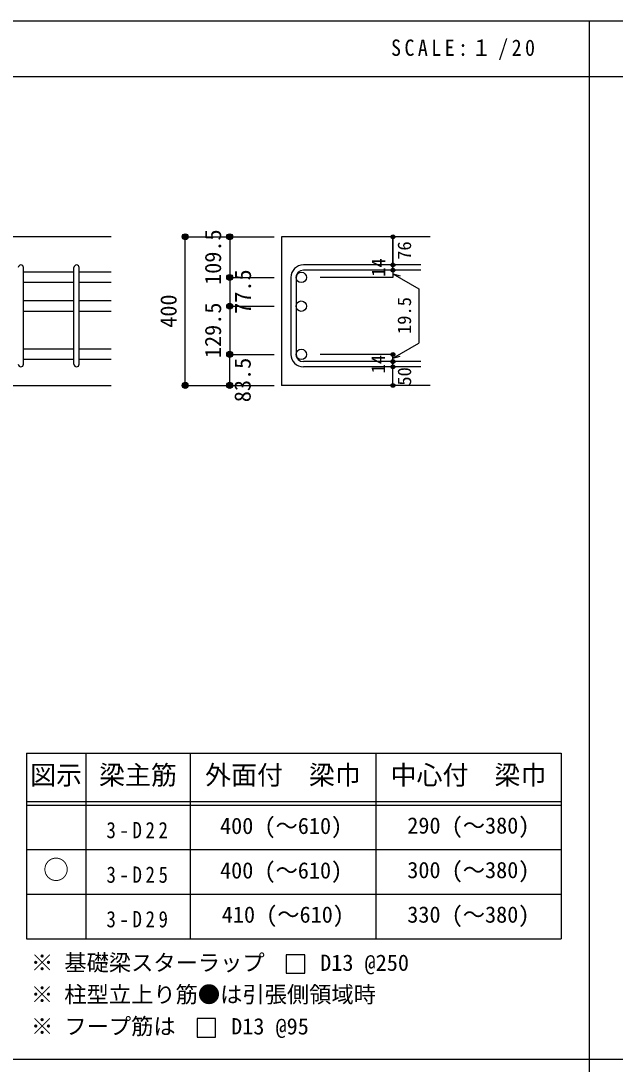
# Model space of a CAD drawing. Units: millimetres at full size, sheet at 1:20. Extents: x -3982 to 3969, y -2797 to 2801.
# Drawn here: x -2282 to -680, y -10 to 2801 of the extents above; entities that cross this region are included whole.
import ezdxf
from ezdxf.enums import TextEntityAlignment as Align

# ---------------------------------------------------------------- set-up
doc = ezdxf.new("R2010")
doc.units = ezdxf.units.MM
doc.header["$LTSCALE"] = 20
doc.header["$PDMODE"] = 32
doc.header["$PDSIZE"] = 10
for name, color, linetype in [('6-1_躯体線', 2, 'Continuous'), ('6-5_梁主筋', 7, 'Continuous'), ('6-6_S.T.P.', 7, 'Continuous'), ('6-7_文字', 7, 'Continuous'), ('6-D_寸法', 4, 'Continuous'), ('6-E_枠', 7, 'Continuous'), ('F-0_枠', 6, 'Continuous')]:
    doc.layers.add(name, color=color, linetype=linetype)
doc.styles.add('ＭＳ ゴシック', font='')
doc.styles.get('ＭＳ ゴシック').set_extended_font_data('MS Gothic')

msp = doc.modelspace()

# ---------------------------------------------------------------- linework, layer by layer
at = {"layer": '6-1_躯体線'}
for p, q in [((-2038.87, 2219.12), (-3288.87, 2219.12)), ((-1178.87, 2219.12), (-1578.87, 2219.12)), ((-1578.87, 2219.12), (-1578.87, 1818.62)), ((-1178.87, 1818.62), (-1578.87, 1818.62))]:
    msp.add_line(p, q, dxfattribs=at)
msp.add_lwpolyline([(-2438.87, 1369.12), (-2438.87, 1818.62), (-2038.87, 1818.62)], dxfattribs=at)
at = {"layer": '6-5_梁主筋'}
for p, q in [((-2138.87, 2123.51), (-2274.87, 2123.51)), ((-2038.87, 2123.51), (-2124.87, 2123.51)), ((-2138.87, 2095.51), (-2274.87, 2095.51)), ((-2038.87, 2095.51), (-2124.87, 2095.51)), ((-2138.87, 2046.12), (-2274.87, 2046.12)), ((-2038.87, 2046.12), (-2124.87, 2046.12)), ((-2138.87, 2018.12), (-2274.87, 2018.12)), ((-2038.87, 2018.12), (-2124.87, 2018.12)), ((-2138.87, 1916.12), (-2274.87, 1916.12)), ((-2038.87, 1916.12), (-2124.87, 1916.12)), ((-2138.87, 1888.12), (-2274.87, 1888.12)), ((-2038.87, 1888.12), (-2124.87, 1888.12))]:
    msp.add_line(p, q, dxfattribs=at)
at = {"layer": '6-5_梁主筋', "color": 3}
for centre in [(-1525.87, 2109.51), (-1525.87, 2032.12), (-1525.87, 1902.12)]:
    msp.add_circle(centre, 14, dxfattribs=at)
at = {"layer": '6-6_S.T.P.'}
for p, q in [((-1203.87, 2143.01), (-1520.37, 2143.01)), ((-2274.87, 1875.62), (-2274.87, 2136.01)), ((-2138.87, 1875.62), (-2138.87, 2136.01)), ((-2124.87, 1875.62), (-2124.87, 2136.01)), ((-1553.87, 2109.51), (-1553.87, 1902.12)), ((-1539.87, 2109.51), (-1539.87, 1902.12)), ((-1203.87, 2129.01), (-1520.37, 2129.01)), ((-1203.87, 1882.62), (-1520.37, 1882.62)), ((-1203.87, 1868.62), (-1520.37, 1868.62))]:
    msp.add_line(p, q, dxfattribs=at)
for centre, radius, start, end in [((-2281.87, 2136.01), 7, 0, 180), ((-2131.87, 2136.01), 7, 0, 180), ((-1520.37, 2109.51), 33.5, 90, 180), ((-1520.37, 2109.51), 19.5, 90, 180), ((-1520.37, 1902.12), 33.5, 180, 270), ((-1520.37, 1902.12), 19.5, 180, 270), ((-2281.87, 1875.62), 7, 180, 0), ((-2131.87, 1875.62), 7, 180, 0)]:
    msp.add_arc(centre, radius, start, end, dxfattribs=at)
at = {"layer": '6-7_文字'}
for points in [[(-1566.84, 234.5), (-1516.84, 234.5), (-1516.84, 284.5), (-1566.84, 284.5)], [(-1806.87, 62.85), (-1756.87, 62.85), (-1756.87, 112.85), (-1806.87, 112.85)]]:
    msp.add_lwpolyline(points, close=True, dxfattribs=at)
at = {"layer": '6-D_寸法'}
for p, q in [((-1838.87, 2219.12), (-1718.87, 2219.12)), ((-1838.87, 2219.12), (-1718.87, 2219.12)), ((-1838.87, 2219.12), (-1718.87, 2219.12)), ((-1838.87, 1818.62), (-1838.87, 2219.12)), ((-1718.87, 2219.12), (-1598.87, 2219.12)), ((-1718.87, 2219.12), (-1598.87, 2219.12)), ((-1718.87, 2219.12), (-1718.87, 2109.51)), ((-1278.87, 2129.01), (-1278.87, 2143.01)), ((-1718.87, 2109.51), (-1598.87, 2109.51)), ((-1278.87, 2109.51), (-1474.95, 2109.51)), ((-1278.87, 2129.01), (-1278.87, 2109.51)), ((-1278.87, 2119.26), (-1208.81, 2078.81)), ((-1278.87, 2119.26), (-1259.55, 2114.09)), ((-1208.81, 2078.81), (-1208.81, 1932.82)), ((-1718.87, 2032.12), (-1598.87, 2032.12)), ((-1278.87, 1892.37), (-1208.81, 1932.82)), ((-1718.87, 1902.12), (-1598.87, 1902.12)), ((-1718.87, 1902.12), (-1598.87, 1902.12)), ((-1718.87, 1902.12), (-1598.87, 1902.12)), ((-1278.87, 1902.12), (-1474.95, 1902.12)), ((-1278.87, 1882.62), (-1278.87, 1902.12)), ((-1278.87, 1892.37), (-1259.55, 1897.55)), ((-1278.87, 1868.62), (-1278.87, 1882.62)), ((-1278.87, 1818.62), (-1278.87, 1868.62)), ((-1718.87, 1818.62), (-1598.87, 1818.62))]:
    msp.add_line(p, q, dxfattribs=at)
for points in [[(-1278.87, 2143.01), (-1278.87, 2219.12), (-1278.87, 2143.01)], [(-1718.87, 2109.51), (-1718.87, 2032.12), (-1718.87, 1902.12)], [(-1838.87, 1818.62), (-1718.87, 1818.62), (-1718.87, 1902.12)]]:
    msp.add_lwpolyline(points, dxfattribs=at)
for centre, radius in [((-1838.87, 2219.12), 8), ((-1838.87, 2219.12), 7.2), ((-1838.87, 2219.12), 6.4), ((-1838.87, 2219.12), 5.6), ((-1838.87, 2219.12), 4.8), ((-1838.87, 2219.12), 4), ((-1838.87, 2219.12), 3.2), ((-1838.87, 2219.12), 2.4), ((-1838.87, 2219.12), 1.6), ((-1718.87, 2219.12), 8), ((-1718.87, 2219.12), 7.2), ((-1718.87, 2219.12), 6.4), ((-1718.87, 2219.12), 5.6), ((-1718.87, 2219.12), 4.8), ((-1718.87, 2219.12), 4), ((-1718.87, 2219.12), 3.2), ((-1718.87, 2219.12), 2.4), ((-1718.87, 2219.12), 1.6), ((-1278.87, 2219.12), 4), ((-1278.87, 2219.12), 3.6), ((-1278.87, 2219.12), 3.2), ((-1278.87, 2219.12), 2.8), ((-1278.87, 2219.12), 2.4), ((-1278.87, 2219.12), 2), ((-1278.87, 2219.12), 1.6), ((-1838.87, 2219.12), 0.8), ((-1718.87, 2219.12), 0.8), ((-1278.87, 2219.12), 1.2), ((-1278.87, 2219.12), 0.8), ((-1278.87, 2219.12), 0.4), ((-1278.87, 2143.01), 4), ((-1278.87, 2143.01), 3.6), ((-1278.87, 2143.01), 3.2), ((-1278.87, 2143.01), 2.8), ((-1278.87, 2143.01), 2.4), ((-1278.87, 2143.01), 2), ((-1278.87, 2143.01), 1.6), ((-1278.87, 2143.01), 1.2), ((-1278.87, 2143.01), 0.8), ((-1278.87, 2143.01), 0.4), ((-1718.87, 2109.51), 8), ((-1718.87, 2109.51), 7.2), ((-1718.87, 2109.51), 6.4), ((-1718.87, 2109.51), 5.6), ((-1718.87, 2109.51), 4.8), ((-1718.87, 2109.51), 4), ((-1718.87, 2109.51), 3.2), ((-1718.87, 2109.51), 2.4), ((-1718.87, 2109.51), 1.6), ((-1718.87, 2109.51), 0.8), ((-1278.87, 2129.01), 4), ((-1278.87, 2129.01), 3.6), ((-1278.87, 2129.01), 3.2), ((-1278.87, 2129.01), 2.8), ((-1278.87, 2129.01), 2.4), ((-1278.87, 2129.01), 2), ((-1278.87, 2129.01), 1.6), ((-1278.87, 2129.01), 1.2), ((-1278.87, 2129.01), 0.8), ((-1278.87, 2129.01), 0.4), ((-1718.87, 2032.12), 8), ((-1718.87, 2032.12), 7.2), ((-1718.87, 2032.12), 6.4), ((-1718.87, 2032.12), 5.6), ((-1718.87, 2032.12), 4.8), ((-1718.87, 2032.12), 4), ((-1718.87, 2032.12), 3.2), ((-1718.87, 2032.12), 2.4), ((-1718.87, 2032.12), 1.6), ((-1718.87, 2032.12), 0.8), ((-1718.87, 1902.12), 8), ((-1718.87, 1902.12), 7.2), ((-1718.87, 1902.12), 6.4), ((-1718.87, 1902.12), 5.6), ((-1718.87, 1902.12), 4.8), ((-1718.87, 1902.12), 4), ((-1718.87, 1902.12), 3.2), ((-1718.87, 1902.12), 2.4), ((-1718.87, 1902.12), 1.6), ((-1718.87, 1902.12), 0.8), ((-1278.87, 1902.12), 4), ((-1278.87, 1882.62), 4), ((-1278.87, 1902.12), 3.6), ((-1278.87, 1882.62), 3.6), ((-1278.87, 1902.12), 3.2), ((-1278.87, 1882.62), 3.2), ((-1278.87, 1902.12), 2.8), ((-1278.87, 1882.62), 2.8), ((-1278.87, 1902.12), 2.4), ((-1278.87, 1882.62), 2.4), ((-1278.87, 1902.12), 2), ((-1278.87, 1882.62), 2), ((-1278.87, 1902.12), 1.6), ((-1278.87, 1882.62), 1.6), ((-1278.87, 1902.12), 1.2), ((-1278.87, 1882.62), 1.2), ((-1278.87, 1902.12), 0.8), ((-1278.87, 1882.62), 0.8), ((-1278.87, 1902.12), 0.4), ((-1278.87, 1868.62), 4), ((-1278.87, 1868.62), 3.6), ((-1278.87, 1868.62), 3.2), ((-1278.87, 1868.62), 2.8), ((-1278.87, 1868.62), 2.4), ((-1278.87, 1868.62), 2), ((-1278.87, 1868.62), 1.6), ((-1278.87, 1868.62), 1.2), ((-1278.87, 1868.62), 0.8), ((-1278.87, 1882.62), 0.4), ((-1278.87, 1868.62), 0.4), ((-1838.87, 1818.62), 8), ((-1838.87, 1818.62), 7.2), ((-1838.87, 1818.62), 6.4), ((-1838.87, 1818.62), 5.6), ((-1838.87, 1818.62), 4.8), ((-1838.87, 1818.62), 4), ((-1838.87, 1818.62), 3.2), ((-1838.87, 1818.62), 2.4), ((-1838.87, 1818.62), 1.6), ((-1838.87, 1818.62), 0.8), ((-1718.87, 1818.62), 8), ((-1718.87, 1818.62), 7.2), ((-1718.87, 1818.62), 6.4), ((-1718.87, 1818.62), 5.6), ((-1718.87, 1818.62), 4.8), ((-1718.87, 1818.62), 4), ((-1718.87, 1818.62), 3.2), ((-1718.87, 1818.62), 2.4), ((-1718.87, 1818.62), 1.6), ((-1718.87, 1818.62), 0.8), ((-1278.87, 1818.62), 4), ((-1278.87, 1818.62), 3.6), ((-1278.87, 1818.62), 3.2), ((-1278.87, 1818.62), 2.8), ((-1278.87, 1818.62), 2.4), ((-1278.87, 1818.62), 2), ((-1278.87, 1818.62), 1.6), ((-1278.87, 1818.62), 1.2), ((-1278.87, 1818.62), 0.8), ((-1278.87, 1818.62), 0.4)]:
    msp.add_circle(centre, radius, dxfattribs=at)
at = {"layer": '6-D_寸法', "color": 7}
for p in [(-1838.87, 2219.12), (-1718.87, 2219.12), (-1278.87, 2219.12), (-1278.87, 2143.01), (-1718.87, 2109.51), (-1278.87, 2129.01), (-1718.87, 2032.12), (-1718.87, 1902.12), (-1718.87, 1902.12), (-1278.87, 1902.12), (-1278.87, 1902.12), (-1278.87, 1882.62), (-1278.87, 1868.62), (-1838.87, 1818.62), (-1718.87, 1818.62), (-1278.87, 1818.62)]:
    msp.add_point(p, dxfattribs=at)
at = {"layer": '6-E_枠', "color": 3}
for p, q in [((-2267.02, 827.72), (-2267.02, 327.72)), ((-2267.02, 827.72), (-825.33, 827.72)), ((-825.33, 827.72), (-825.33, 327.72)), ((-2267.02, 327.72), (-825.33, 327.72))]:
    msp.add_line(p, q, dxfattribs=at)
at = {"layer": '6-E_枠'}
for p, q in [((-2107.02, 827.72), (-2107.02, 327.72)), ((-1825.33, 827.72), (-1825.33, 327.72)), ((-1325.33, 827.72), (-1325.33, 327.72)), ((-2267.02, 697.72), (-825.33, 697.72)), ((-2267.02, 687.72), (-825.33, 687.72)), ((-2267.02, 567.72), (-825.33, 567.72)), ((-2267.02, 447.72), (-825.33, 447.72))]:
    msp.add_line(p, q, dxfattribs=at)
at = {"layer": 'F-0_枠'}
msp.add_line((-3981.92, 2800.77), (3969.4, 2800.77), dxfattribs=at)
at = {"layer": 'F-0_枠', "color": 2}
for p, q in [((-749.76, 2800.77), (-749.76, -2796.83)), ((-3981.92, 2650.77), (2482.4, 2650.77)), ((2482.4, 1.97), (-3981.92, 1.97))]:
    msp.add_line(p, q, dxfattribs=at)

# ---------------------------------------------------------------- texts
at = {"layer": '6-7_文字', "color": 2, "style": 'ＭＳ ゴシック'}
for s, p in [('図示', (-2257.02, 727.72)), ('梁主筋', (-2071.17, 727.72)), ('外面付\u3000梁巾', (-1785.33, 727.72)), ('中心付\u3000梁巾', (-1285.33, 727.72)), ('○', (-2222.02, 472.72))]:
    msp.add_text(s, height=51.32, dxfattribs=at).set_placement(p, align=Align.BOTTOM_LEFT)
at = {"layer": '6-7_文字', "style": 'ＭＳ ゴシック'}
for s, p in [('400 (～610)', (-1745.02, 596.73)), ('290 (～380)', (-1240.33, 597.72)), ('400 (～610)', (-1745.02, 476.73)), ('300 (～380)', (-1240.33, 477.72)), ('410 (～610)', (-1740.33, 357.72)), ('330 (～380)', (-1240.33, 357.72)), ('※ 基礎梁スターラップ     D13 @250', (-2254.64, 228)), ('※ 柱型立上り筋●は引張側領域時', (-2254.64, 142.33)), ('※ フープ筋は     D13 @95', (-2254.64, 56.56))]:
    msp.add_text(s, height=43.99, dxfattribs=at).set_placement(p, align=Align.BOTTOM_LEFT)
at = {"layer": '6-7_文字', "color": 2, "insert": (-1283.99, 2695.77), "char_height": 43.99, "attachment_point": 7, "style": 'ＭＳ ゴシック'}
msp.add_mtext('\\T1.34;\\W0.9;SCALE:１/20', dxfattribs=at)
at = {"layer": '6-7_文字', "char_height": 43.99, "attachment_point": 7, "style": 'ＭＳ ゴシック'}
for s, insert in [('\\T1.38;\\W0.85;3-D22', (-2051.17, 597.72)), ('\\T1.38;\\W0.85;3-D25', (-2051.17, 477.72)), ('\\T1.38;\\W0.85;3-D29', (-2051.17, 357.72))]:
    msp.add_mtext(s, dxfattribs=dict(at, insert=insert))
at = {"layer": '6-D_寸法', "style": 'ＭＳ ゴシック'}
for s, height, p in [('109.5', 43.99, (-1728.87, 2089.32)), ('76', 36.66, (-1218.89, 2156.86)), ('14', 36.66, (-1288.87, 2111.09)), ('77.5', 43.99, (-1648.32, 2011.4)), ('400', 43.99, (-1848.87, 1973.87)), ('19.5', 36.66, (-1219.05, 1956.98)), ('129.5', 43.99, (-1728.87, 1892.12)), ('83.5', 43.99, (-1649.09, 1773.35)), ('14', 36.66, (-1289.53, 1850.95)), ('50', 36.66, (-1218.79, 1817.83))]:
    msp.add_text(s, height=height, rotation=90, dxfattribs=at).set_placement(p, align=Align.BOTTOM_LEFT)

doc.saveas('drawing.dxf')
